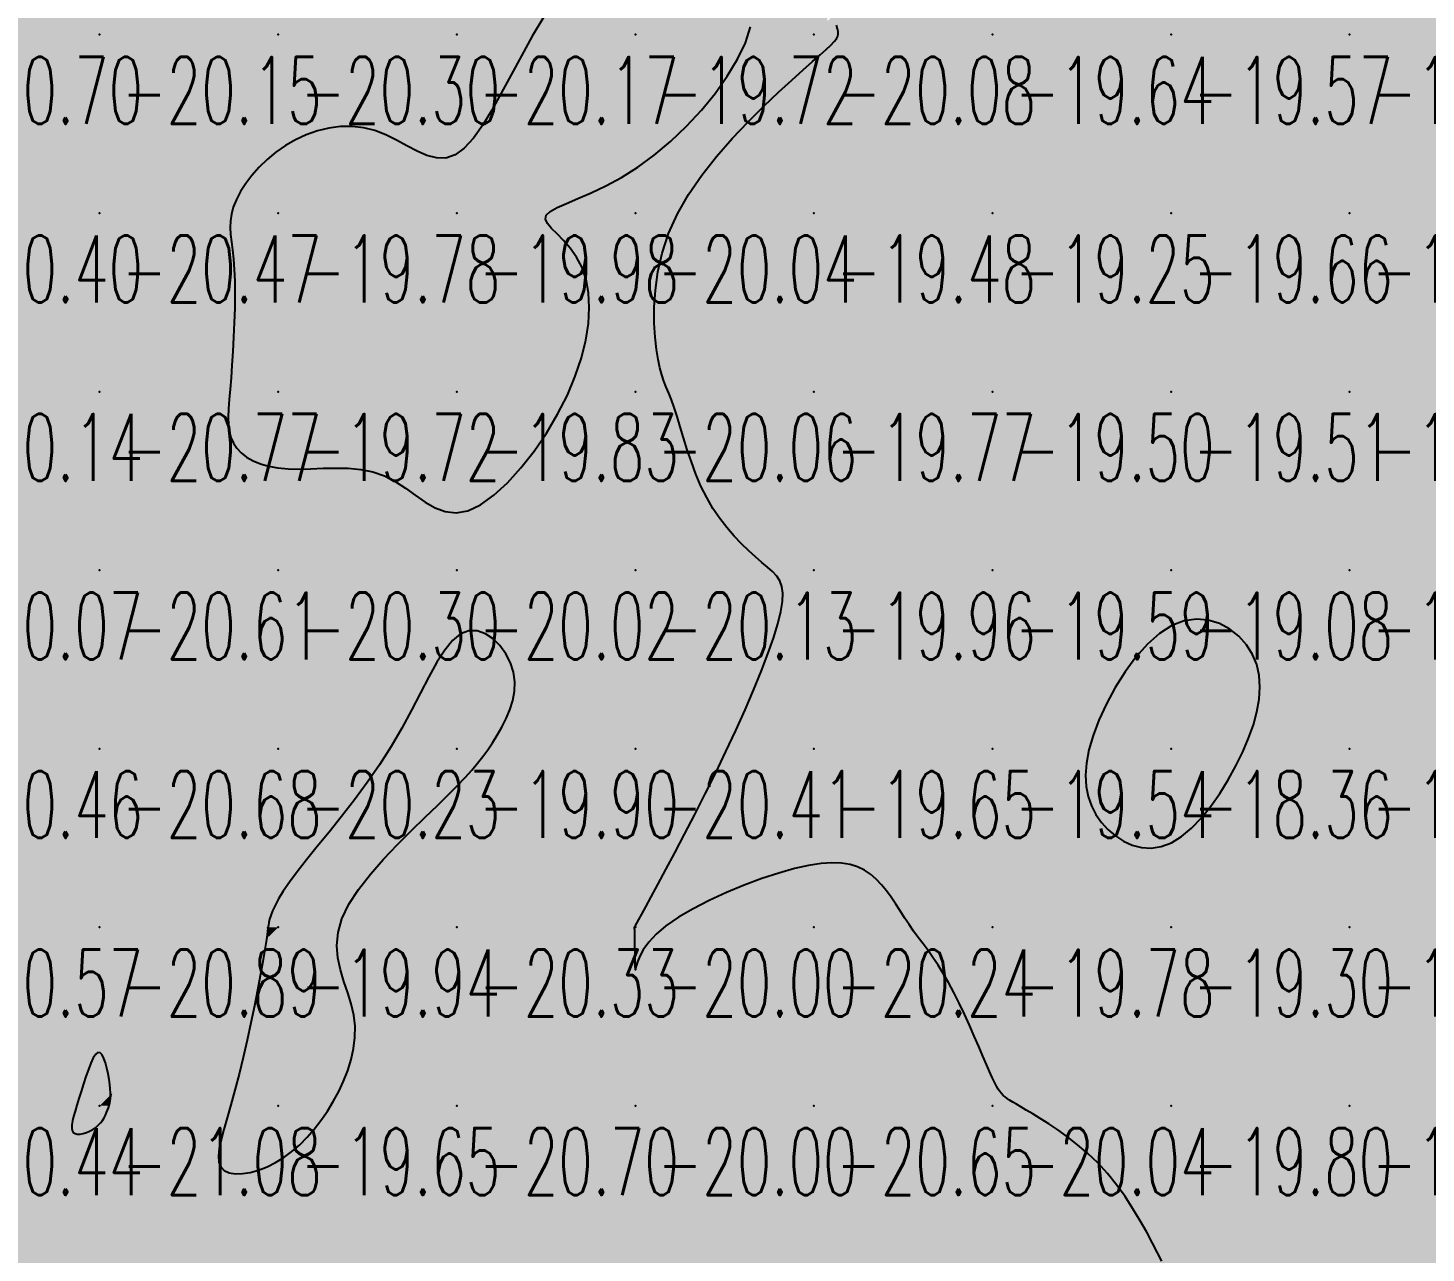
# Model space of a CAD drawing. Header units: millimetres. Extents: x 88261 to 90953, y 390274 to 392322.
# Drawn here: x 89316.2 to 89394.5, y 390839 to 390907.6 of the extents above; entities that cross this region are included whole.
import ezdxf
from ezdxf.enums import TextEntityAlignment as Align

# ---------------------------------------------------------------- set-up
doc = ezdxf.new("R2010")
doc.units = ezdxf.units.MM
doc.header["$LTSCALE"] = 25
for name, color, linetype in [('CN_03_00', 7, 'Continuous'), ('CN_04_00', 242, 'Continuous'), ('COTEAlt', 7, 'Continuous'), ('TN_COLORIAGE', 7, 'Continuous')]:
    doc.layers.add(name, color=color, linetype=linetype)
doc.styles.add('Simplex 1.0', font='Simplex.shx', dxfattribs={"width": 0.99, "height": 2.5})
doc.styles.get("Standard").update_dxf_attribs({"font": 'times.ttf'})

# ---------------------------------------------------------------- blocks, each defined once
blk = doc.blocks.new('COTE')
at = {"color": 0}
blk.add_point((0, 0), dxfattribs=at)
at = {"layer": 'COTEAlt'}
blk.add_attdef('ALT', text='', height=3.75, dxfattribs=at).set_placement((1.25, -1.25), align=Align.TOP_LEFT)

msp = doc.modelspace()

# ---------------------------------------------------------------- linework, layer by layer
at = {"layer": 'CN_03_00', "flags": 128}
for points, elevation in [([(89384.596, 390867.83), (89384.862, 390868.581), (89385.06, 390869.309), (89385.184, 390870.013), (89385.228, 390870.689), (89385.185, 390871.335), (89385.049, 390871.948), (89384.813, 390872.525), (89384.475, 390873.061), (89384.044, 390873.539), (89383.535, 390873.941), (89382.961, 390874.248), (89382.336, 390874.441), (89381.674, 390874.5), (89380.989, 390874.407), (89380.294, 390874.143), (89379.603, 390873.698), (89378.929, 390873.094), (89378.282, 390872.366), (89377.675, 390871.544), (89377.12, 390870.663), (89376.629, 390869.753), (89376.213, 390868.848), (89375.884, 390867.979), (89375.652, 390867.174), (89375.514, 390866.434), (89375.465, 390865.755), (89375.498, 390865.132), (89375.608, 390864.561), (89375.791, 390864.037), (89376.04, 390863.557), (89376.351, 390863.115), (89376.716, 390862.711), (89377.131, 390862.355), (89377.587, 390862.06), (89378.08, 390861.839), (89378.6, 390861.707), (89379.143, 390861.676), (89379.701, 390861.76), (89380.268, 390861.972), (89380.836, 390862.32), (89381.399, 390862.79), (89381.949, 390863.362), (89382.481, 390864.017), (89382.985, 390864.733), (89383.456, 390865.492), (89383.886, 390866.274), (89384.268, 390867.059), (89384.596, 390867.83)], -19), ([(89320.785, 390847.257), (89320.818, 390847.379), (89320.843, 390847.504), (89320.859, 390847.64), (89320.865, 390847.794), (89320.86, 390847.972), (89320.844, 390848.181), (89320.815, 390848.428), (89320.773, 390848.716), (89320.719, 390849.028), (89320.652, 390849.343), (89320.573, 390849.64), (89320.484, 390849.897), (89320.384, 390850.095), (89320.275, 390850.211), (89320.156, 390850.225), (89320.028, 390850.122), (89319.894, 390849.916), (89319.756, 390849.627), (89319.617, 390849.275), (89319.478, 390848.881), (89319.342, 390848.463), (89319.211, 390848.043), (89319.088, 390847.64), (89318.974, 390847.271), (89318.875, 390846.94), (89318.793, 390846.647), (89318.732, 390846.391), (89318.695, 390846.173), (89318.688, 390845.994), (89318.712, 390845.852), (89318.772, 390845.749), (89318.87, 390845.683), (89318.999, 390845.653), (89319.153, 390845.654), (89319.324, 390845.684), (89319.505, 390845.739), (89319.687, 390845.816), (89319.863, 390845.912), (89320.027, 390846.024), (89320.17, 390846.149), (89320.295, 390846.283), (89320.403, 390846.424), (89320.495, 390846.569), (89320.573, 390846.715), (89320.64, 390846.859), (89320.696, 390847), (89320.744, 390847.133), (89320.785, 390847.257)], -21)]:
    msp.add_lwpolyline(points, close=True, dxfattribs=dict(at, elevation=elevation))
at = {"layer": 'CN_04_00', "elevation": -20, "flags": 128}
for points in [[(89345.122, 390908.233), (89344.48, 390907.148), (89343.872, 390906.056), (89343.295, 390904.982), (89342.743, 390903.956), (89342.21, 390903.004), (89341.69, 390902.155), (89341.18, 390901.436), (89340.672, 390900.875), (89340.162, 390900.5), (89339.644, 390900.327), (89339.116, 390900.329), (89338.577, 390900.468), (89338.026, 390900.705), (89337.461, 390901.002), (89336.881, 390901.32), (89336.284, 390901.621), (89335.668, 390901.867), (89335.035, 390902.026), (89334.388, 390902.098), (89333.737, 390902.088), (89333.087, 390902.002), (89332.447, 390901.846), (89331.822, 390901.627), (89331.221, 390901.35), (89330.651, 390901.022), (89330.117, 390900.649), (89329.625, 390900.241), (89329.177, 390899.806), (89328.778, 390899.355), (89328.43, 390898.897), (89328.138, 390898.442), (89327.904, 390897.999), (89327.732, 390897.579), (89327.624, 390897.186), (89327.57, 390896.81), (89327.56, 390896.437), (89327.583, 390896.051), (89327.628, 390895.638), (89327.685, 390895.182), (89327.741, 390894.67), (89327.787, 390894.085), (89327.813, 390893.42), (89327.82, 390892.689), (89327.811, 390891.911), (89327.788, 390891.106), (89327.753, 390890.294), (89327.709, 390889.495), (89327.659, 390888.729), (89327.605, 390888.016), (89327.551, 390887.371), (89327.502, 390886.793), (89327.466, 390886.275), (89327.451, 390885.81), (89327.463, 390885.393), (89327.51, 390885.017), (89327.599, 390884.676), (89327.736, 390884.363), (89327.929, 390884.074), (89328.176, 390883.81), (89328.479, 390883.573), (89328.837, 390883.368), (89329.248, 390883.197), (89329.713, 390883.062), (89330.23, 390882.967), (89330.8, 390882.915), (89331.419, 390882.906), (89332.078, 390882.923), (89332.765, 390882.948), (89333.467, 390882.962), (89334.173, 390882.946), (89334.871, 390882.881), (89335.548, 390882.749), (89336.193, 390882.53), (89336.798, 390882.216), (89336.798, 390882.216), (89337.372, 390881.838), (89337.927, 390881.437), (89338.476, 390881.057), (89339.032, 390880.738), (89339.607, 390880.523), (89340.216, 390880.452), (89340.869, 390880.569), (89341.576, 390880.902), (89342.32, 390881.433), (89343.082, 390882.131), (89343.841, 390882.965), (89344.577, 390883.904), (89345.269, 390884.918), (89345.898, 390885.975), (89346.443, 390887.044), (89346.888, 390888.099), (89347.23, 390889.127), (89347.473, 390890.118), (89347.618, 390891.063), (89347.668, 390891.952), (89347.624, 390892.778), (89347.49, 390893.53), (89347.266, 390894.199), (89346.962, 390894.78), (89346.605, 390895.279), (89346.23, 390895.706), (89345.87, 390896.072), (89345.559, 390896.386), (89345.332, 390896.659), (89345.223, 390896.901), (89345.264, 390897.121), (89345.482, 390897.332), (89345.864, 390897.547), (89346.388, 390897.782), (89347.032, 390898.053), (89347.775, 390898.375), (89348.596, 390898.764), (89349.472, 390899.237), (89350.382, 390899.807), (89351.306, 390900.486), (89352.221, 390901.259), (89353.108, 390902.107), (89353.947, 390903.01), (89354.717, 390903.949), (89355.398, 390904.904), (89355.969, 390905.856), (89356.411, 390906.784), (89356.707, 390907.673)], [(89379.733, 390838.541), (89379.498, 390839.002), (89379.217, 390839.545), (89378.892, 390840.151), (89378.525, 390840.8), (89378.119, 390841.474), (89377.675, 390842.154), (89377.197, 390842.82), (89376.685, 390843.453), (89376.144, 390844.038), (89375.585, 390844.573), (89375.019, 390845.059), (89374.457, 390845.496), (89373.913, 390845.886), (89373.398, 390846.23), (89372.924, 390846.529), (89372.502, 390846.785), (89372.143, 390846.999), (89371.841, 390847.176), (89371.59, 390847.323), (89371.382, 390847.446), (89371.211, 390847.552), (89371.07, 390847.646), (89370.952, 390847.734), (89370.849, 390847.823), (89370.754, 390847.919), (89370.664, 390848.032), (89370.572, 390848.169), (89370.473, 390848.341), (89370.363, 390848.556), (89370.237, 390848.823), (89370.089, 390849.151), (89369.915, 390849.549), (89369.712, 390850.022), (89369.481, 390850.558), (89369.229, 390851.139), (89368.958, 390851.749), (89368.674, 390852.372), (89368.381, 390852.989), (89368.084, 390853.586), (89367.786, 390854.144), (89367.492, 390854.651), (89367.202, 390855.112), (89366.918, 390855.536), (89366.639, 390855.931), (89366.365, 390856.305), (89366.096, 390856.668), (89365.834, 390857.028), (89365.577, 390857.394), (89365.326, 390857.772), (89365.078, 390858.156), (89364.828, 390858.541), (89364.572, 390858.919), (89364.307, 390859.281), (89364.029, 390859.622), (89363.734, 390859.934), (89363.417, 390860.209), (89363.074, 390860.44), (89362.696, 390860.625), (89362.274, 390860.758), (89361.798, 390860.836), (89361.259, 390860.855), (89360.648, 390860.812), (89359.953, 390860.703), (89359.167, 390860.525), (89358.287, 390860.275), (89357.337, 390859.962), (89356.349, 390859.595), (89355.356, 390859.186), (89354.389, 390858.744), (89353.48, 390858.279), (89352.662, 390857.802), (89351.965, 390857.322), (89351.414, 390856.85), (89350.997, 390856.399), (89350.696, 390855.982), (89350.492, 390855.611), (89350.365, 390855.3), (89350.296, 390855.061), (89350.267, 390854.908), (89350.257, 390854.853), (89350.251, 390854.903), (89350.246, 390855.044), (89350.241, 390855.255), (89350.237, 390855.515), (89350.233, 390855.802), (89350.229, 390856.098), (89350.226, 390856.379), (89350.223, 390856.627), (89350.219, 390856.824), (89350.216, 390856.972), (89350.213, 390857.08), (89350.211, 390857.153), (89350.209, 390857.199), (89350.208, 390857.225), (89350.208, 390857.237), (89350.209, 390857.242), (89350.213, 390857.25), (89350.228, 390857.278), (89350.265, 390857.344), (89350.334, 390857.468), (89350.445, 390857.67), (89350.608, 390857.97), (89350.834, 390858.385), (89351.133, 390858.936), (89351.51, 390859.634), (89351.956, 390860.467), (89352.458, 390861.412), (89353.002, 390862.449), (89353.575, 390863.555), (89354.161, 390864.711), (89354.749, 390865.894), (89355.324, 390867.085), (89355.874, 390868.262), (89356.391, 390869.41), (89356.867, 390870.516), (89357.297, 390871.566), (89357.672, 390872.546), (89357.987, 390873.441), (89358.234, 390874.239), (89358.406, 390874.924), (89358.498, 390875.49), (89358.515, 390875.95), (89358.461, 390876.327), (89358.343, 390876.64), (89358.166, 390876.911), (89357.936, 390877.16), (89357.658, 390877.409), (89357.337, 390877.677), (89356.982, 390877.984), (89356.599, 390878.331), (89356.198, 390878.721), (89355.788, 390879.152), (89355.378, 390879.626), (89354.978, 390880.143), (89354.597, 390880.703), (89354.244, 390881.306), (89353.926, 390881.95), (89353.641, 390882.622), (89353.385, 390883.306), (89353.156, 390883.986), (89352.948, 390884.646), (89352.759, 390885.271), (89352.585, 390885.843), (89352.422, 390886.348), (89352.266, 390886.777), (89352.119, 390887.148), (89351.98, 390887.487), (89351.849, 390887.82), (89351.729, 390888.173), (89351.618, 390888.571), (89351.518, 390889.041), (89351.429, 390889.609), (89351.354, 390890.293), (89351.309, 390891.084), (89351.309, 390891.967), (89351.373, 390892.925), (89351.517, 390893.943), (89351.759, 390895.004), (89352.114, 390896.093), (89352.602, 390897.194), (89353.23, 390898.291), (89353.974, 390899.37), (89354.8, 390900.416), (89355.676, 390901.418), (89356.568, 390902.359), (89357.444, 390903.227), (89358.27, 390904.009), (89359.013, 390904.689), (89359.648, 390905.258), (89360.175, 390905.727), (89360.605, 390906.106), (89360.945, 390906.411), (89361.204, 390906.654), (89361.392, 390906.848), (89361.516, 390907.006), (89361.587, 390907.143), (89361.613, 390907.27), (89361.602, 390907.407), (89361.566, 390907.57), (89361.512, 390907.777)]]:
    msp.add_lwpolyline(points, dxfattribs=at)
msp.add_lwpolyline([(89330.569, 390844.347), (89331.02, 390844.682), (89331.454, 390845.06), (89331.87, 390845.477), (89332.268, 390845.931), (89332.645, 390846.417), (89333, 390846.933), (89333.332, 390847.473), (89333.639, 390848.036), (89333.913, 390848.618), (89334.149, 390849.215), (89334.338, 390849.824), (89334.473, 390850.443), (89334.547, 390851.067), (89334.552, 390851.694), (89334.482, 390852.32), (89334.335, 390852.944), (89334.139, 390853.571), (89333.926, 390854.205), (89333.733, 390854.855), (89333.591, 390855.524), (89333.535, 390856.22), (89333.598, 390856.949), (89333.815, 390857.716), (89334.208, 390858.525), (89334.751, 390859.361), (89335.41, 390860.21), (89336.148, 390861.055), (89336.928, 390861.879), (89337.715, 390862.667), (89338.473, 390863.401), (89339.165, 390864.066), (89339.764, 390864.651), (89340.275, 390865.165), (89340.712, 390865.622), (89341.087, 390866.038), (89341.415, 390866.426), (89341.709, 390866.803), (89341.983, 390867.181), (89342.25, 390867.577), (89342.519, 390868.001), (89342.78, 390868.453), (89343.021, 390868.928), (89343.227, 390869.424), (89343.384, 390869.935), (89343.479, 390870.458), (89343.498, 390870.989), (89343.427, 390871.524), (89343.257, 390872.056), (89342.999, 390872.562), (89342.668, 390873.018), (89342.279, 390873.399), (89341.849, 390873.68), (89341.392, 390873.835), (89340.925, 390873.839), (89340.462, 390873.667), (89340.014, 390873.304), (89339.577, 390872.765), (89339.138, 390872.079), (89338.689, 390871.272), (89338.219, 390870.37), (89337.717, 390869.399), (89337.173, 390868.387), (89336.578, 390867.36), (89335.925, 390866.341), (89335.23, 390865.343), (89334.513, 390864.375), (89333.795, 390863.449), (89333.095, 390862.572), (89332.433, 390861.755), (89331.83, 390861.008), (89331.306, 390860.34), (89330.876, 390859.758), (89330.534, 390859.257), (89330.27, 390858.83), (89330.072, 390858.467), (89329.929, 390858.162), (89329.831, 390857.905), (89329.767, 390857.69), (89329.725, 390857.507), (89329.696, 390857.348), (89329.674, 390857.194), (89329.652, 390857.023), (89329.626, 390856.816), (89329.591, 390856.552), (89329.54, 390856.21), (89329.468, 390855.77), (89329.371, 390855.211), (89329.244, 390854.521), (89329.089, 390853.719), (89328.912, 390852.833), (89328.715, 390851.892), (89328.505, 390850.921), (89328.283, 390849.949), (89328.055, 390849.004), (89327.826, 390848.113), (89327.599, 390847.3), (89327.386, 390846.567), (89327.199, 390845.914), (89327.047, 390845.34), (89326.943, 390844.844), (89326.899, 390844.425), (89326.925, 390844.081), (89327.033, 390843.811), (89327.23, 390843.615), (89327.507, 390843.49), (89327.852, 390843.433), (89328.249, 390843.44), (89328.686, 390843.509), (89329.15, 390843.637), (89329.627, 390843.822), (89330.104, 390844.059), (89330.569, 390844.347)], close=True, dxfattribs=at)
at = {"layer": 'TN_COLORIAGE', "color": 223}
for points in [[(89310.249, 390907.239, -20.52), (89320.249, 390907.239, -20.52), (89320.249, 390917.239, -20.52)], [(89310.249, 390917.239, -20.52), (89310.249, 390907.239, -20.52), (89320.249, 390917.239, -20.52)], [(89320.249, 390917.239, -20), (89326.514, 390917.239, -20), (89320.249, 390907.239, -20), (89323.474, 390910.464, -20)], [(89340.249, 390907.239, -20), (89344.096, 390907.239, -20), (89350.249, 390917.239, -20), (89350.249, 390915.709, -20)], [(89340.249, 390907.239, -20), (89340.249, 390912.096, -20), (89350.249, 390917.239, -20), (89348.105, 390917.239, -20)], [(89360.249, 390917.239, -20), (89356.165, 390913.156, -20), (89360.249, 390907.239, -20), (89358.013, 390907.239, -20)], [(89360.249, 390917.239, -20), (89361.866, 390917.239, -20), (89360.249, 390907.239, -20), (89360.994, 390907.984, -20)], [(89330.249, 390907.239, -20), (89336.452, 390913.443, -20), (89340.249, 390907.239, -20), (89340.249, 390912.096, -20)], [(89330.249, 390912.143, -20.298), (89336.452, 390913.443, -20.298), (89330.249, 390907.239, -20.298)], [(89330.249, 390907.239, -20), (89330.249, 390912.143, -20), (89320.249, 390907.239, -20), (89323.474, 390910.464, -20)], [(89360.994, 390907.984, -20.079), (89362.07, 390907.239, -20.079), (89360.249, 390907.239, -20.079)], [(89310.249, 390897.239, -20.148), (89320.249, 390897.239, -20.148), (89320.249, 390907.239, -20.148)], [(89310.249, 390907.239, -20.148), (89310.249, 390897.239, -20.148), (89320.249, 390907.239, -20.148)], [(89320.249, 390897.239, -20), (89327.031, 390897.239, -20), (89330.249, 390907.239, -20), (89330.249, 390901.506, -20)], [(89320.249, 390907.239, -20.298), (89320.249, 390897.239, -20.298), (89330.249, 390907.239, -20.298)], [(89330.249, 390907.239, -20), (89330.249, 390901.506, -20), (89340.249, 390907.239, -20), (89335.878, 390902.868, -20)], [(89335.878, 390902.868, -20.172), (89340.249, 390898.223, -20.172), (89340.249, 390907.239, -20.172)], [(89344.096, 390907.239, -20.172), (89340.249, 390898.223, -20.172), (89340.249, 390907.239, -20.172)], [(89360.249, 390907.239, -20), (89360.249, 390905.913, -20), (89350.249, 390897.239, -20), (89351.015, 390897.239, -20)], [(89360.249, 390907.239, -20), (89358.013, 390907.239, -20), (89350.249, 390897.239, -20), (89350.249, 390898.591, -20)], [(89360.249, 390905.913, -20.079), (89362.07, 390907.239, -20.079), (89360.249, 390907.239, -20.079)], [(89350.249, 390898.591, -20.043), (89343.287, 390897.239, -20.043), (89350.249, 390897.239, -20.043)], [(89310.249, 390887.239, -20.468), (89320.249, 390887.239, -20.468), (89320.249, 390897.239, -20.468)], [(89310.249, 390897.239, -20.468), (89310.249, 390887.239, -20.468), (89320.249, 390897.239, -20.468)], [(89320.249, 390887.239, -20), (89328.018, 390895.008, -20), (89320.249, 390897.239, -20), (89327.031, 390897.239, -20)], [(89348.189, 390895.18, -20.043), (89343.287, 390897.239, -20.043), (89350.249, 390897.239, -20.043)], [(89350.249, 390887.239, -20), (89347.556, 390887.239, -20), (89350.249, 390897.239, -20), (89348.189, 390895.18, -20)], [(89350.249, 390887.239, -20), (89351.303, 390888.294, -20), (89350.249, 390897.239, -20), (89351.015, 390897.239, -20)], [(89327.619, 390887.239, -20.773), (89328.018, 390895.008, -20.773), (89320.249, 390887.239, -20.773)], [(89351.303, 390888.294, -20.061), (89352.345, 390887.239, -20.061), (89350.249, 390887.239, -20.061)], [(89310.249, 390877.239, -20.773), (89320.249, 390877.239, -20.773), (89320.249, 390887.239, -20.773)], [(89310.249, 390887.239, -20.773), (89310.249, 390877.239, -20.773), (89320.249, 390887.239, -20.773)], [(89320.249, 390887.239, -20), (89327.619, 390887.239, -20), (89320.249, 390877.239, -20), (89327.137, 390884.128, -20)], [(89340.249, 390877.239, -20.061), (89350.249, 390877.239, -20.061), (89350.249, 390887.239, -20.061)], [(89350.249, 390887.239, -20), (89347.556, 390887.239, -20), (89340.249, 390877.239, -20), (89340.249, 390878.13, -20)], [(89350.249, 390877.239, -20), (89353.849, 390880.839, -20), (89350.249, 390887.239, -20), (89352.345, 390887.239, -20)], [(89320.249, 390877.239, -20), (89327.137, 390884.128, -20), (89330.249, 390877.239, -20), (89330.249, 390882.427, -20)], [(89330.249, 390877.239, -20), (89336.665, 390883.656, -20), (89340.249, 390877.239, -20), (89340.249, 390878.13, -20)], [(89330.249, 390882.427, -20.297), (89336.665, 390883.656, -20.297), (89330.249, 390877.239, -20.297)], [(89353.849, 390880.839, -20.13), (89357.725, 390877.239, -20.13), (89350.249, 390877.239, -20.13)], [(89310.249, 390867.239, -20.611), (89320.249, 390867.239, -20.611), (89320.249, 390877.239, -20.611)], [(89310.249, 390877.239, -20.611), (89310.249, 390867.239, -20.611), (89320.249, 390877.239, -20.611)], [(89320.249, 390867.239, -20.297), (89330.249, 390867.239, -20.297), (89330.249, 390877.239, -20.297)], [(89320.249, 390877.239, -20.297), (89320.249, 390867.239, -20.297), (89330.249, 390877.239, -20.297)], [(89330.249, 390867.239, -20), (89337.242, 390867.239, -20), (89340.249, 390877.239, -20), (89340.249, 390875.81, -20)], [(89330.249, 390877.239, -20.016), (89330.249, 390867.239, -20.016), (89340.249, 390877.239, -20.016)], [(89350.249, 390877.239, -20), (89344.533, 390871.524, -20), (89340.249, 390877.239, -20), (89340.249, 390875.81, -20)], [(89350.249, 390867.239, -20), (89342.179, 390867.239, -20), (89350.249, 390877.239, -20), (89344.533, 390871.524, -20)], [(89350.249, 390867.239, -20), (89359.276, 390876.267, -20), (89350.249, 390877.239, -20), (89357.725, 390877.239, -20)], [(89355.605, 390867.239, -20.407), (89359.276, 390876.267, -20.407), (89350.249, 390867.239, -20.407)], [(89310.249, 390857.239, -20.684), (89320.249, 390857.239, -20.684), (89320.249, 390867.239, -20.684)], [(89310.249, 390867.239, -20.684), (89310.249, 390857.239, -20.684), (89320.249, 390867.239, -20.684)], [(89320.249, 390857.239, -20), (89329.599, 390857.239, -20), (89330.249, 390867.239, -20), (89330.249, 390859.39, -20)], [(89320.249, 390867.239, -20.226), (89320.249, 390857.239, -20.226), (89330.249, 390867.239, -20.226)], [(89337.242, 390867.239, -20.226), (89330.249, 390859.39, -20.226), (89330.249, 390867.239, -20.226)], [(89350.249, 390867.239, -20), (89350.249, 390857.284, -20), (89340.249, 390857.239, -20), (89350.195, 390857.239, -20)], [(89350.249, 390867.239, -20), (89342.179, 390867.239, -20), (89340.249, 390857.239, -20), (89340.249, 390864.98, -20)], [(89355.605, 390867.239, -20.407), (89350.249, 390857.284, -20.407), (89350.249, 390867.239, -20.407)], [(89340.249, 390864.98, -20.333), (89331.818, 390857.239, -20.333), (89340.249, 390857.239, -20.333)], [(89360.249, 390861.308, -20.242), (89350.323, 390857.239, -20.242), (89360.249, 390857.239, -20.242)], [(89363.686, 390860.676, -20.242), (89360.249, 390861.308, -20.242), (89360.249, 390857.239, -20.242)], [(89363.686, 390860.676, -20.242), (89365.509, 390857.239, -20.242), (89360.249, 390857.239, -20.242)], [(89310.249, 390857.239, -20.893), (89310.249, 390847.239, -20.893), (89320.249, 390857.239, -20.893)], [(89320.249, 390851.54, -20.442), (89318.982, 390847.239, -20.442), (89320.249, 390857.239, -20.442), (89310.249, 390847.239, -20.442)], [(89320.249, 390851.54, -20), (89320.957, 390847.947, -20), (89320.249, 390857.239, -20), (89329.706, 390856.697, -20)], [(89329.706, 390856.697, -20.893), (89329.599, 390857.239, -20.893), (89320.249, 390857.239, -20.893)], [(89335.37, 390852.361, -20.333), (89331.818, 390857.239, -20.333), (89340.249, 390857.239, -20.333)], [(89340.249, 390847.239, -20), (89333.593, 390847.239, -20), (89340.249, 390857.239, -20), (89335.37, 390852.361, -20)], [(89340.249, 390847.239, -20), (89350.223, 390857.214, -20), (89340.249, 390857.239, -20), (89350.195, 390857.239, -20)], [(89340.249, 390847.239, -20), (89350.223, 390857.214, -20), (89350.249, 390847.239, -20), (89350.249, 390853.666, -20)], [(89350.249, 390847.239, -20.242), (89360.249, 390847.239, -20.242), (89360.249, 390857.239, -20.242)], [(89360.249, 390857.239, -20), (89350.323, 390857.239, -20), (89350.249, 390847.239, -20), (89350.249, 390853.666, -20)], [(89360.249, 390847.239, -20), (89367.739, 390854.73, -20), (89360.249, 390857.239, -20), (89365.509, 390857.239, -20)], [(89320.957, 390847.947, -20), (89329.706, 390856.697, -20), (89320.814, 390847.239, -20), (89327.803, 390847.239, -20)], [(89360.249, 390847.239, -20), (89367.739, 390854.73, -20), (89370.249, 390847.239, -20), (89370.249, 390848.704, -20)], [(89370.758, 390847.749, -20.037), (89370.249, 390848.704, -20.037), (89370.249, 390847.239, -20.037)], [(89370.758, 390847.749, -20.037), (89371.811, 390847.239, -20.037), (89370.249, 390847.239, -20.037)], [(89318.35, 390845.341, -20.442), (89318.982, 390847.239, -20.442), (89310.249, 390837.239, -20.442), (89310.249, 390847.239, -20.442)], [(89320.249, 390845.891, -20), (89320.814, 390847.239, -20), (89320.249, 390837.239, -20), (89327.803, 390847.239, -20)], [(89327.803, 390847.239, -20.481), (89326.036, 390843.027, -20.481), (89320.249, 390837.239, -20.481)], [(89340.249, 390847.239, -20), (89333.593, 390847.239, -20), (89330.249, 390837.239, -20), (89330.249, 390843.523, -20)], [(89330.249, 390837.239, -20.696), (89340.249, 390837.239, -20.696), (89340.249, 390847.239, -20.696)], [(89340.249, 390847.239, -20.003), (89340.249, 390837.239, -20.003), (89350.249, 390847.239, -20.003)], [(89340.249, 390837.239, -20.003), (89350.249, 390837.239, -20.003), (89350.249, 390847.239, -20.003)], [(89350.249, 390837.239, -20.651), (89360.249, 390837.239, -20.651), (89360.249, 390847.239, -20.651)], [(89350.249, 390847.239, -20.651), (89350.249, 390837.239, -20.651), (89360.249, 390847.239, -20.651)], [(89360.249, 390837.239, -20.037), (89370.249, 390837.239, -20.037), (89370.249, 390847.239, -20.037)], [(89360.249, 390847.239, -20.037), (89360.249, 390837.239, -20.037), (89370.249, 390847.239, -20.037)], [(89370.249, 390837.239, -20), (89377.013, 390844.003, -20), (89370.249, 390847.239, -20), (89371.811, 390847.239, -20)], [(89318.35, 390845.341, -20.481), (89320.249, 390845.891, -20.481), (89310.249, 390837.239, -20.481), (89320.249, 390837.239, -20.481)], [(89330.249, 390837.239, -20), (89330.249, 390843.523, -20), (89320.249, 390837.239, -20), (89326.036, 390843.027, -20)], [(89370.249, 390837.239, -20), (89377.013, 390844.003, -20), (89380.249, 390837.239, -20), (89380.249, 390837.466, -20)]]:
    msp.add_solid(points, dxfattribs=at)
at = {"layer": 'TN_COLORIAGE', "color": 213}
for points in [[(89362.07, 390907.239, -19.014), (89360.994, 390907.984, -19.014), (89370.249, 390907.239, -19.014), (89370.249, 390917.239, -19.014)], [(89370.249, 390907.239, -19.322), (89380.249, 390907.239, -19.322), (89380.249, 390917.239, -19.322)], [(89370.249, 390917.239, -19.322), (89370.249, 390907.239, -19.322), (89380.249, 390917.239, -19.322)], [(89380.249, 390907.239, -19.494), (89390.249, 390907.239, -19.494), (89390.249, 390917.239, -19.494)], [(89380.249, 390917.239, -19.494), (89380.249, 390907.239, -19.494), (89390.249, 390917.239, -19.494)], [(89390.249, 390917.239, -19), (89399.048, 390917.239, -19), (89390.249, 390907.239, -19), (89398.972, 390915.962, -19)], [(89350.249, 390915.709, -19.724), (89344.096, 390907.239, -19.724), (89350.249, 390907.239, -19.724)], [(89350.249, 390915.709, -19.724), (89356.165, 390913.156, -19.724), (89350.249, 390907.239, -19.724)], [(89390.249, 390907.239, -19), (89398.972, 390915.962, -19), (89400.249, 390907.239, -19), (89400.249, 390913.831, -19)], [(89358.013, 390907.239, -19.724), (89356.165, 390913.156, -19.724), (89350.249, 390907.239, -19.724)], [(89343.287, 390897.239, -19.724), (89350.249, 390898.591, -19.724), (89340.249, 390897.239, -19.724), (89350.249, 390907.239, -19.724)], [(89340.249, 390898.223, -19.724), (89344.096, 390907.239, -19.724), (89340.249, 390897.239, -19.724), (89350.249, 390907.239, -19.724)], [(89350.249, 390898.591, -19.724), (89358.013, 390907.239, -19.724), (89350.249, 390907.239, -19.724)], [(89360.249, 390897.239, -19.643), (89370.249, 390897.239, -19.643), (89370.249, 390907.239, -19.643)], [(89362.07, 390907.239, -19.481), (89360.249, 390905.913, -19.481), (89370.249, 390907.239, -19.481), (89360.249, 390897.239, -19.481)], [(89370.249, 390897.239, -19.572), (89380.249, 390897.239, -19.572), (89380.249, 390907.239, -19.572)], [(89370.249, 390907.239, -19.572), (89370.249, 390897.239, -19.572), (89380.249, 390907.239, -19.572)], [(89380.249, 390897.239, -19.46), (89390.249, 390897.239, -19.46), (89390.249, 390907.239, -19.46)], [(89380.249, 390907.239, -19.46), (89380.249, 390897.239, -19.46), (89390.249, 390907.239, -19.46)], [(89390.249, 390897.239, -19.13), (89400.249, 390897.239, -19.13), (89400.249, 390907.239, -19.13)], [(89390.249, 390907.239, -19.13), (89390.249, 390897.239, -19.13), (89400.249, 390907.239, -19.13)], [(89351.015, 390897.239, -19.481), (89360.249, 390905.913, -19.481), (89360.249, 390897.239, -19.481)], [(89340.249, 390898.223, -19.778), (89335.878, 390902.868, -19.778), (89340.249, 390897.239, -19.778), (89330.249, 390897.239, -19.778)], [(89335.878, 390902.868, -19.778), (89330.249, 390901.506, -19.778), (89330.249, 390897.239, -19.778)], [(89330.249, 390901.506, -19.778), (89327.031, 390897.239, -19.778), (89330.249, 390897.239, -19.778)], [(89327.031, 390897.239, -19.778), (89328.018, 390895.008, -19.778), (89330.249, 390897.239, -19.778)], [(89328.018, 390895.008, -19.724), (89327.619, 390887.239, -19.724), (89330.249, 390897.239, -19.724), (89330.249, 390887.239, -19.724)], [(89330.249, 390887.239, -19.981), (89340.249, 390887.239, -19.981), (89340.249, 390897.239, -19.981)], [(89330.249, 390897.239, -19.981), (89330.249, 390887.239, -19.981), (89340.249, 390897.239, -19.981)], [(89343.287, 390897.239, -19.834), (89348.189, 390895.18, -19.834), (89340.249, 390897.239, -19.834), (89340.249, 390887.239, -19.834)], [(89351.015, 390897.239, -19.481), (89351.303, 390888.294, -19.481), (89360.249, 390897.239, -19.481)], [(89352.345, 390887.239, -19.481), (89351.303, 390888.294, -19.481), (89360.249, 390887.239, -19.481), (89360.249, 390897.239, -19.481)], [(89360.249, 390887.239, -19.249), (89370.249, 390887.239, -19.249), (89370.249, 390897.239, -19.249)], [(89360.249, 390897.239, -19.249), (89360.249, 390887.239, -19.249), (89370.249, 390897.239, -19.249)], [(89370.249, 390887.239, -19.659), (89380.249, 390887.239, -19.659), (89380.249, 390897.239, -19.659)], [(89370.249, 390897.239, -19.659), (89370.249, 390887.239, -19.659), (89380.249, 390897.239, -19.659)], [(89380.249, 390887.239, -19.186), (89390.249, 390887.239, -19.186), (89390.249, 390897.239, -19.186)], [(89380.249, 390897.239, -19.186), (89380.249, 390887.239, -19.186), (89390.249, 390897.239, -19.186)], [(89390.249, 390887.239, -19.43), (89400.249, 390887.239, -19.43), (89400.249, 390897.239, -19.43)], [(89390.249, 390897.239, -19.43), (89390.249, 390887.239, -19.43), (89400.249, 390897.239, -19.43)], [(89348.189, 390895.18, -19.834), (89347.556, 390887.239, -19.834), (89340.249, 390887.239, -19.834)], [(89330.249, 390882.427, -19.724), (89327.137, 390884.128, -19.724), (89330.249, 390887.239, -19.724)], [(89327.137, 390884.128, -19.724), (89327.619, 390887.239, -19.724), (89330.249, 390887.239, -19.724)], [(89336.665, 390883.656, -19.724), (89330.249, 390882.427, -19.724), (89340.249, 390887.239, -19.724), (89330.249, 390887.239, -19.724)], [(89340.249, 390878.13, -19.834), (89336.665, 390883.656, -19.834), (89340.249, 390887.239, -19.834)], [(89340.249, 390878.13, -19.834), (89347.556, 390887.239, -19.834), (89340.249, 390887.239, -19.834)], [(89352.345, 390887.239, -19.769), (89353.849, 390880.839, -19.769), (89360.249, 390887.239, -19.769)], [(89357.725, 390877.239, -19.769), (89353.849, 390880.839, -19.769), (89360.249, 390877.239, -19.769), (89360.249, 390887.239, -19.769)], [(89360.249, 390877.239, -19.502), (89370.249, 390877.239, -19.502), (89370.249, 390887.239, -19.502)], [(89360.249, 390887.239, -19.502), (89360.249, 390877.239, -19.502), (89370.249, 390887.239, -19.502)], [(89370.249, 390877.239, -19.515), (89380.249, 390877.239, -19.515), (89380.249, 390887.239, -19.515)], [(89370.249, 390887.239, -19.515), (89370.249, 390877.239, -19.515), (89380.249, 390887.239, -19.515)], [(89380.249, 390877.239, -19.412), (89390.249, 390877.239, -19.412), (89390.249, 390887.239, -19.412)], [(89380.249, 390887.239, -19.412), (89380.249, 390877.239, -19.412), (89390.249, 390887.239, -19.412)], [(89390.249, 390877.239, -19.541), (89400.249, 390877.239, -19.541), (89400.249, 390887.239, -19.541)], [(89390.249, 390887.239, -19.541), (89390.249, 390877.239, -19.541), (89400.249, 390887.239, -19.541)], [(89359.276, 390876.267, -19.647), (89355.605, 390867.239, -19.647), (89360.249, 390877.239, -19.647), (89360.249, 390867.239, -19.647)], [(89357.725, 390877.239, -19.956), (89359.276, 390876.267, -19.956), (89360.249, 390877.239, -19.956)], [(89360.249, 390867.239, -19.587), (89370.249, 390867.239, -19.587), (89370.249, 390877.239, -19.587)], [(89360.249, 390877.239, -19.587), (89360.249, 390867.239, -19.587), (89370.249, 390877.239, -19.587)], [(89370.249, 390867.239, -19), (89374.825, 390867.239, -19), (89380.249, 390877.239, -19), (89380.249, 390876.171, -19)], [(89370.249, 390877.239, -19.076), (89370.249, 390867.239, -19.076), (89380.249, 390877.239, -19.076)], [(89390.249, 390877.239, -19), (89385.944, 390872.935, -19), (89380.249, 390877.239, -19), (89380.249, 390876.171, -19)], [(89390.249, 390867.239, -19), (89384.854, 390867.239, -19), (89390.249, 390877.239, -19), (89385.944, 390872.935, -19)], [(89390.249, 390867.239, -19.274), (89400.249, 390867.239, -19.274), (89400.249, 390877.239, -19.274)], [(89390.249, 390877.239, -19.274), (89390.249, 390867.239, -19.274), (89400.249, 390877.239, -19.274)], [(89340.249, 390875.81, -19.903), (89337.242, 390867.239, -19.903), (89340.249, 390867.239, -19.903)], [(89340.249, 390875.81, -19.903), (89344.533, 390871.524, -19.903), (89340.249, 390867.239, -19.903)], [(89344.533, 390871.524, -19.903), (89342.179, 390867.239, -19.903), (89340.249, 390867.239, -19.903)], [(89331.818, 390857.239, -19.903), (89340.249, 390864.98, -19.903), (89330.249, 390857.239, -19.903), (89340.249, 390867.239, -19.903)], [(89330.249, 390859.39, -19.903), (89337.242, 390867.239, -19.903), (89330.249, 390857.239, -19.903), (89340.249, 390867.239, -19.903)], [(89340.249, 390864.98, -19.903), (89342.179, 390867.239, -19.903), (89340.249, 390867.239, -19.903)], [(89350.323, 390857.239, -19.647), (89360.249, 390861.308, -19.647), (89350.249, 390857.239, -19.647), (89360.249, 390867.239, -19.647)], [(89350.249, 390857.284, -19.647), (89355.605, 390867.239, -19.647), (89350.249, 390857.239, -19.647), (89360.249, 390867.239, -19.647)], [(89360.249, 390861.308, -19.538), (89363.686, 390860.676, -19.538), (89360.249, 390867.239, -19.538), (89370.249, 390867.239, -19.538)], [(89365.509, 390857.239, -19.538), (89363.686, 390860.676, -19.538), (89370.249, 390857.239, -19.538), (89370.249, 390867.239, -19.538)], [(89370.249, 390857.239, -19), (89375.757, 390862.748, -19), (89370.249, 390867.239, -19), (89374.825, 390867.239, -19)], [(89380.249, 390857.239, -19.747), (89390.249, 390857.239, -19.747), (89390.249, 390867.239, -19.747)], [(89390.249, 390867.239, -19), (89384.854, 390867.239, -19), (89380.249, 390857.239, -19), (89380.249, 390860.461, -19)], [(89390.249, 390857.239, -19.1), (89400.249, 390857.239, -19.1), (89400.249, 390867.239, -19.1)], [(89390.249, 390867.239, -19.1), (89390.249, 390857.239, -19.1), (89400.249, 390867.239, -19.1)], [(89370.249, 390857.239, -19), (89375.757, 390862.748, -19), (89380.249, 390857.239, -19), (89380.249, 390860.461, -19)], [(89330.249, 390859.39, -19.938), (89329.599, 390857.239, -19.938), (89330.249, 390857.239, -19.938)], [(89329.706, 390856.697, -19.65), (89327.803, 390847.239, -19.65), (89330.249, 390857.239, -19.65), (89330.249, 390847.239, -19.65)], [(89329.599, 390857.239, -19.938), (89329.706, 390856.697, -19.938), (89330.249, 390857.239, -19.938)], [(89331.818, 390857.239, -19.65), (89335.37, 390852.361, -19.65), (89330.249, 390857.239, -19.65), (89330.249, 390847.239, -19.65)], [(89350.195, 390857.239, -19.998), (89350.249, 390857.284, -19.998), (89350.249, 390857.239, -19.998)], [(89350.195, 390857.239, -19.998), (89350.223, 390857.214, -19.998), (89350.249, 390857.239, -19.998)], [(89350.249, 390853.666, -19.998), (89350.223, 390857.214, -19.998), (89350.249, 390857.239, -19.998)], [(89350.249, 390853.666, -19.998), (89350.323, 390857.239, -19.998), (89350.249, 390857.239, -19.998)], [(89365.509, 390857.239, -19.782), (89367.739, 390854.73, -19.782), (89370.249, 390857.239, -19.782)], [(89370.249, 390848.704, -19.782), (89367.739, 390854.73, -19.782), (89370.249, 390857.239, -19.782)], [(89370.249, 390848.704, -19.303), (89370.758, 390847.749, -19.303), (89370.249, 390857.239, -19.303), (89380.249, 390857.239, -19.303)], [(89371.811, 390847.239, -19.303), (89370.758, 390847.749, -19.303), (89380.249, 390847.239, -19.303), (89380.249, 390857.239, -19.303)], [(89380.249, 390847.239, -19.862), (89390.249, 390847.239, -19.862), (89390.249, 390857.239, -19.862)], [(89380.249, 390857.239, -19.862), (89380.249, 390847.239, -19.862), (89390.249, 390857.239, -19.862)], [(89390.249, 390847.239, -19.532), (89400.249, 390847.239, -19.532), (89400.249, 390857.239, -19.532)], [(89390.249, 390857.239, -19.532), (89390.249, 390847.239, -19.532), (89400.249, 390857.239, -19.532)], [(89335.37, 390852.361, -19.65), (89333.593, 390847.239, -19.65), (89330.249, 390847.239, -19.65)], [(89326.036, 390843.027, -19.65), (89327.803, 390847.239, -19.65), (89330.249, 390847.239, -19.65)], [(89326.036, 390843.027, -19.65), (89330.249, 390843.523, -19.65), (89330.249, 390847.239, -19.65)], [(89330.249, 390843.523, -19.65), (89333.593, 390847.239, -19.65), (89330.249, 390847.239, -19.65)], [(89371.811, 390847.239, -19.798), (89377.013, 390844.003, -19.798), (89380.249, 390847.239, -19.798)], [(89380.249, 390837.466, -19.798), (89377.013, 390844.003, -19.798), (89380.249, 390847.239, -19.798)], [(89380.249, 390837.466, -19.672), (89380.389, 390837.38, -19.672), (89380.249, 390847.239, -19.672), (89390.249, 390847.239, -19.672)], [(89380.389, 390837.38, -19.225), (89380.309, 390837.239, -19.225), (89390.249, 390847.239, -19.225), (89390.249, 390837.239, -19.225)], [(89390.249, 390837.239, -19.539), (89400.249, 390837.239, -19.539), (89400.249, 390847.239, -19.539)], [(89390.249, 390847.239, -19.539), (89390.249, 390837.239, -19.539), (89400.249, 390847.239, -19.539)]]:
    msp.add_solid(points, dxfattribs=at)
at = {"layer": 'TN_COLORIAGE', "color": 203}
for points in [[(89380.249, 390876.171, -18.362), (89374.825, 390867.239, -18.362), (89380.249, 390867.239, -18.362)], [(89380.249, 390876.171, -18.362), (89385.944, 390872.935, -18.362), (89380.249, 390867.239, -18.362)], [(89385.944, 390872.935, -18.362), (89384.854, 390867.239, -18.362), (89380.249, 390867.239, -18.362)], [(89374.825, 390867.239, -18.362), (89375.757, 390862.748, -18.362), (89380.249, 390867.239, -18.362)], [(89380.249, 390860.461, -18.362), (89375.757, 390862.748, -18.362), (89380.249, 390867.239, -18.362)], [(89380.249, 390860.461, -18.362), (89384.854, 390867.239, -18.362), (89380.249, 390867.239, -18.362)]]:
    msp.add_solid(points, dxfattribs=at)
at = {"layer": 'TN_COLORIAGE', "color": 233}
for points in [[(89318.982, 390847.239, -21.081), (89320.249, 390851.54, -21.081), (89320.249, 390847.239, -21.081)], [(89320.957, 390847.947, -21.081), (89320.249, 390851.54, -21.081), (89320.249, 390847.239, -21.081)], [(89320.814, 390847.239, -21.081), (89320.957, 390847.947, -21.081), (89320.249, 390847.239, -21.081)], [(89320.249, 390845.891, -21.081), (89318.35, 390845.341, -21.081), (89320.249, 390847.239, -21.081)], [(89318.982, 390847.239, -21.081), (89318.35, 390845.341, -21.081), (89320.249, 390847.239, -21.081)], [(89320.814, 390847.239, -21.081), (89320.249, 390845.891, -21.081), (89320.249, 390847.239, -21.081)]]:
    msp.add_solid(points, dxfattribs=at)

# ---------------------------------------------------------------- block references
at = {"layer": 'COTEAlt'}
ref = msp.add_blockref('COTE', (89310.249, 390907.239), dxfattribs=at)
ref.add_attrib('ALT', '-20.70', dxfattribs={"height": 3.75, "style": 'Simplex 1.0', "width": 0.6}).set_placement((89311.499, 390905.989), align=Align.TOP_LEFT)
ref = msp.add_blockref('COTE', (89320.249, 390907.239), dxfattribs=at)
ref.add_attrib('ALT', '-20.15', dxfattribs={"height": 3.75, "style": 'Simplex 1.0', "width": 0.6}).set_placement((89321.499, 390905.989), align=Align.TOP_LEFT)
ref = msp.add_blockref('COTE', (89330.249, 390907.239), dxfattribs=at)
ref.add_attrib('ALT', '-20.30', dxfattribs={"height": 3.75, "style": 'Simplex 1.0', "width": 0.6}).set_placement((89331.499, 390905.989), align=Align.TOP_LEFT)
ref = msp.add_blockref('COTE', (89340.249, 390907.239), dxfattribs=at)
ref.add_attrib('ALT', '-20.17', dxfattribs={"height": 3.75, "style": 'Simplex 1.0', "width": 0.6}).set_placement((89341.499, 390905.989), align=Align.TOP_LEFT)
ref = msp.add_blockref('COTE', (89350.249, 390907.239), dxfattribs=at)
ref.add_attrib('ALT', '-19.72', dxfattribs={"height": 3.75, "style": 'Simplex 1.0', "width": 0.6}).set_placement((89351.499, 390905.989), align=Align.TOP_LEFT)
ref = msp.add_blockref('COTE', (89360.249, 390907.239), dxfattribs=at)
ref.add_attrib('ALT', '-20.08', dxfattribs={"height": 3.75, "style": 'Simplex 1.0', "width": 0.6}).set_placement((89361.499, 390905.989), align=Align.TOP_LEFT)
ref = msp.add_blockref('COTE', (89370.249, 390907.239), dxfattribs=at)
ref.add_attrib('ALT', '-19.64', dxfattribs={"height": 3.75, "style": 'Simplex 1.0', "width": 0.6}).set_placement((89371.499, 390905.989), align=Align.TOP_LEFT)
ref = msp.add_blockref('COTE', (89380.249, 390907.239), dxfattribs=at)
ref.add_attrib('ALT', '-19.57', dxfattribs={"height": 3.75, "style": 'Simplex 1.0', "width": 0.6}).set_placement((89381.499, 390905.989), align=Align.TOP_LEFT)
ref = msp.add_blockref('COTE', (89390.249, 390907.239), dxfattribs=at)
ref.add_attrib('ALT', '-19.46', dxfattribs={"height": 3.75, "style": 'Simplex 1.0', "width": 0.6}).set_placement((89391.499, 390905.989), align=Align.TOP_LEFT)
ref = msp.add_blockref('COTE', (89310.249, 390897.239), dxfattribs=at)
ref.add_attrib('ALT', '-20.40', dxfattribs={"height": 3.75, "style": 'Simplex 1.0', "width": 0.6}).set_placement((89311.499, 390895.989), align=Align.TOP_LEFT)
ref = msp.add_blockref('COTE', (89320.249, 390897.239), dxfattribs=at)
ref.add_attrib('ALT', '-20.47', dxfattribs={"height": 3.75, "style": 'Simplex 1.0', "width": 0.6}).set_placement((89321.499, 390895.989), align=Align.TOP_LEFT)
ref = msp.add_blockref('COTE', (89330.249, 390897.239), dxfattribs=at)
ref.add_attrib('ALT', '-19.78', dxfattribs={"height": 3.75, "style": 'Simplex 1.0', "width": 0.6}).set_placement((89331.499, 390895.989), align=Align.TOP_LEFT)
ref = msp.add_blockref('COTE', (89340.249, 390897.239), dxfattribs=at)
ref.add_attrib('ALT', '-19.98', dxfattribs={"height": 3.75, "style": 'Simplex 1.0', "width": 0.6}).set_placement((89341.499, 390895.989), align=Align.TOP_LEFT)
ref = msp.add_blockref('COTE', (89350.249, 390897.239), dxfattribs=at)
ref.add_attrib('ALT', '-20.04', dxfattribs={"height": 3.75, "style": 'Simplex 1.0', "width": 0.6}).set_placement((89351.499, 390895.989), align=Align.TOP_LEFT)
ref = msp.add_blockref('COTE', (89360.249, 390897.239), dxfattribs=at)
ref.add_attrib('ALT', '-19.48', dxfattribs={"height": 3.75, "style": 'Simplex 1.0', "width": 0.6}).set_placement((89361.499, 390895.989), align=Align.TOP_LEFT)
ref = msp.add_blockref('COTE', (89370.249, 390897.239), dxfattribs=at)
ref.add_attrib('ALT', '-19.25', dxfattribs={"height": 3.75, "style": 'Simplex 1.0', "width": 0.6}).set_placement((89371.499, 390895.989), align=Align.TOP_LEFT)
ref = msp.add_blockref('COTE', (89380.249, 390897.239), dxfattribs=at)
ref.add_attrib('ALT', '-19.66', dxfattribs={"height": 3.75, "style": 'Simplex 1.0', "width": 0.6}).set_placement((89381.499, 390895.989), align=Align.TOP_LEFT)
ref = msp.add_blockref('COTE', (89390.249, 390897.239), dxfattribs=at)
ref.add_attrib('ALT', '-19.19', dxfattribs={"height": 3.75, "style": 'Simplex 1.0', "width": 0.6}).set_placement((89391.499, 390895.989), align=Align.TOP_LEFT)
ref = msp.add_blockref('COTE', (89310.249, 390887.239), dxfattribs=at)
ref.add_attrib('ALT', '-20.14', dxfattribs={"height": 3.75, "style": 'Simplex 1.0', "width": 0.6}).set_placement((89311.499, 390885.989), align=Align.TOP_LEFT)
ref = msp.add_blockref('COTE', (89320.249, 390887.239), dxfattribs=at)
ref.add_attrib('ALT', '-20.77', dxfattribs={"height": 3.75, "style": 'Simplex 1.0', "width": 0.6}).set_placement((89321.499, 390885.989), align=Align.TOP_LEFT)
ref = msp.add_blockref('COTE', (89330.249, 390887.239), dxfattribs=at)
ref.add_attrib('ALT', '-19.72', dxfattribs={"height": 3.75, "style": 'Simplex 1.0', "width": 0.6}).set_placement((89331.499, 390885.989), align=Align.TOP_LEFT)
ref = msp.add_blockref('COTE', (89340.249, 390887.239), dxfattribs=at)
ref.add_attrib('ALT', '-19.83', dxfattribs={"height": 3.75, "style": 'Simplex 1.0', "width": 0.6}).set_placement((89341.499, 390885.989), align=Align.TOP_LEFT)
ref = msp.add_blockref('COTE', (89350.249, 390887.239), dxfattribs=at)
ref.add_attrib('ALT', '-20.06', dxfattribs={"height": 3.75, "style": 'Simplex 1.0', "width": 0.6}).set_placement((89351.499, 390885.989), align=Align.TOP_LEFT)
ref = msp.add_blockref('COTE', (89360.249, 390887.239), dxfattribs=at)
ref.add_attrib('ALT', '-19.77', dxfattribs={"height": 3.75, "style": 'Simplex 1.0', "width": 0.6}).set_placement((89361.499, 390885.989), align=Align.TOP_LEFT)
ref = msp.add_blockref('COTE', (89370.249, 390887.239), dxfattribs=at)
ref.add_attrib('ALT', '-19.50', dxfattribs={"height": 3.75, "style": 'Simplex 1.0', "width": 0.6}).set_placement((89371.499, 390885.989), align=Align.TOP_LEFT)
ref = msp.add_blockref('COTE', (89380.249, 390887.239), dxfattribs=at)
ref.add_attrib('ALT', '-19.51', dxfattribs={"height": 3.75, "style": 'Simplex 1.0', "width": 0.6}).set_placement((89381.499, 390885.989), align=Align.TOP_LEFT)
ref = msp.add_blockref('COTE', (89390.249, 390887.239), dxfattribs=at)
ref.add_attrib('ALT', '-19.41', dxfattribs={"height": 3.75, "style": 'Simplex 1.0', "width": 0.6}).set_placement((89391.499, 390885.989), align=Align.TOP_LEFT)
ref = msp.add_blockref('COTE', (89310.249, 390877.239), dxfattribs=at)
ref.add_attrib('ALT', '-20.07', dxfattribs={"height": 3.75, "style": 'Simplex 1.0', "width": 0.6}).set_placement((89311.499, 390875.989), align=Align.TOP_LEFT)
ref = msp.add_blockref('COTE', (89320.249, 390877.239), dxfattribs=at)
ref.add_attrib('ALT', '-20.61', dxfattribs={"height": 3.75, "style": 'Simplex 1.0', "width": 0.6}).set_placement((89321.499, 390875.989), align=Align.TOP_LEFT)
ref = msp.add_blockref('COTE', (89330.249, 390877.239), dxfattribs=at)
ref.add_attrib('ALT', '-20.30', dxfattribs={"height": 3.75, "style": 'Simplex 1.0', "width": 0.6}).set_placement((89331.499, 390875.989), align=Align.TOP_LEFT)
ref = msp.add_blockref('COTE', (89340.249, 390877.239), dxfattribs=at)
ref.add_attrib('ALT', '-20.02', dxfattribs={"height": 3.75, "style": 'Simplex 1.0', "width": 0.6}).set_placement((89341.499, 390875.989), align=Align.TOP_LEFT)
ref = msp.add_blockref('COTE', (89350.249, 390877.239), dxfattribs=at)
ref.add_attrib('ALT', '-20.13', dxfattribs={"height": 3.75, "style": 'Simplex 1.0', "width": 0.6}).set_placement((89351.499, 390875.989), align=Align.TOP_LEFT)
ref = msp.add_blockref('COTE', (89360.249, 390877.239), dxfattribs=at)
ref.add_attrib('ALT', '-19.96', dxfattribs={"height": 3.75, "style": 'Simplex 1.0', "width": 0.6}).set_placement((89361.499, 390875.989), align=Align.TOP_LEFT)
ref = msp.add_blockref('COTE', (89370.249, 390877.239), dxfattribs=at)
ref.add_attrib('ALT', '-19.59', dxfattribs={"height": 3.75, "style": 'Simplex 1.0', "width": 0.6}).set_placement((89371.499, 390875.989), align=Align.TOP_LEFT)
ref = msp.add_blockref('COTE', (89380.249, 390877.239), dxfattribs=at)
ref.add_attrib('ALT', '-19.08', dxfattribs={"height": 3.75, "style": 'Simplex 1.0', "width": 0.6}).set_placement((89381.499, 390875.989), align=Align.TOP_LEFT)
ref = msp.add_blockref('COTE', (89390.249, 390877.239), dxfattribs=at)
ref.add_attrib('ALT', '-19.48', dxfattribs={"height": 3.75, "style": 'Simplex 1.0', "width": 0.6}).set_placement((89391.499, 390875.989), align=Align.TOP_LEFT)
ref = msp.add_blockref('COTE', (89310.249, 390867.239), dxfattribs=at)
ref.add_attrib('ALT', '-20.46', dxfattribs={"height": 3.75, "style": 'Simplex 1.0', "width": 0.6}).set_placement((89311.499, 390865.989), align=Align.TOP_LEFT)
ref = msp.add_blockref('COTE', (89320.249, 390867.239), dxfattribs=at)
ref.add_attrib('ALT', '-20.68', dxfattribs={"height": 3.75, "style": 'Simplex 1.0', "width": 0.6}).set_placement((89321.499, 390865.989), align=Align.TOP_LEFT)
ref = msp.add_blockref('COTE', (89330.249, 390867.239), dxfattribs=at)
ref.add_attrib('ALT', '-20.23', dxfattribs={"height": 3.75, "style": 'Simplex 1.0', "width": 0.6}).set_placement((89331.499, 390865.989), align=Align.TOP_LEFT)
ref = msp.add_blockref('COTE', (89340.249, 390867.239), dxfattribs=at)
ref.add_attrib('ALT', '-19.90', dxfattribs={"height": 3.75, "style": 'Simplex 1.0', "width": 0.6}).set_placement((89341.499, 390865.989), align=Align.TOP_LEFT)
ref = msp.add_blockref('COTE', (89350.249, 390867.239), dxfattribs=at)
ref.add_attrib('ALT', '-20.41', dxfattribs={"height": 3.75, "style": 'Simplex 1.0', "width": 0.6}).set_placement((89351.499, 390865.989), align=Align.TOP_LEFT)
ref = msp.add_blockref('COTE', (89360.249, 390867.239), dxfattribs=at)
ref.add_attrib('ALT', '-19.65', dxfattribs={"height": 3.75, "style": 'Simplex 1.0', "width": 0.6}).set_placement((89361.499, 390865.989), align=Align.TOP_LEFT)
ref = msp.add_blockref('COTE', (89370.249, 390867.239), dxfattribs=at)
ref.add_attrib('ALT', '-19.54', dxfattribs={"height": 3.75, "style": 'Simplex 1.0', "width": 0.6}).set_placement((89371.499, 390865.989), align=Align.TOP_LEFT)
ref = msp.add_blockref('COTE', (89380.249, 390867.239), dxfattribs=at)
ref.add_attrib('ALT', '-18.36', dxfattribs={"height": 3.75, "style": 'Simplex 1.0', "width": 0.6}).set_placement((89381.499, 390865.989), align=Align.TOP_LEFT)
ref = msp.add_blockref('COTE', (89390.249, 390867.239), dxfattribs=at)
ref.add_attrib('ALT', '-19.75', dxfattribs={"height": 3.75, "style": 'Simplex 1.0', "width": 0.6}).set_placement((89391.499, 390865.989), align=Align.TOP_LEFT)
ref = msp.add_blockref('COTE', (89310.249, 390857.239), dxfattribs=at)
ref.add_attrib('ALT', '-20.57', dxfattribs={"height": 3.75, "style": 'Simplex 1.0', "width": 0.6}).set_placement((89311.499, 390855.989), align=Align.TOP_LEFT)
ref = msp.add_blockref('COTE', (89320.249, 390857.239), dxfattribs=at)
ref.add_attrib('ALT', '-20.89', dxfattribs={"height": 3.75, "style": 'Simplex 1.0', "width": 0.6}).set_placement((89321.499, 390855.989), align=Align.TOP_LEFT)
ref = msp.add_blockref('COTE', (89330.249, 390857.239), dxfattribs=at)
ref.add_attrib('ALT', '-19.94', dxfattribs={"height": 3.75, "style": 'Simplex 1.0', "width": 0.6}).set_placement((89331.499, 390855.989), align=Align.TOP_LEFT)
ref = msp.add_blockref('COTE', (89340.249, 390857.239), dxfattribs=at)
ref.add_attrib('ALT', '-20.33', dxfattribs={"height": 3.75, "style": 'Simplex 1.0', "width": 0.6}).set_placement((89341.499, 390855.989), align=Align.TOP_LEFT)
ref = msp.add_blockref('COTE', (89350.249, 390857.239), dxfattribs=at)
ref.add_attrib('ALT', '-20.00', dxfattribs={"height": 3.75, "style": 'Simplex 1.0', "width": 0.6}).set_placement((89351.499, 390855.989), align=Align.TOP_LEFT)
ref = msp.add_blockref('COTE', (89360.249, 390857.239), dxfattribs=at)
ref.add_attrib('ALT', '-20.24', dxfattribs={"height": 3.75, "style": 'Simplex 1.0', "width": 0.6}).set_placement((89361.499, 390855.989), align=Align.TOP_LEFT)
ref = msp.add_blockref('COTE', (89370.249, 390857.239), dxfattribs=at)
ref.add_attrib('ALT', '-19.78', dxfattribs={"height": 3.75, "style": 'Simplex 1.0', "width": 0.6}).set_placement((89371.499, 390855.989), align=Align.TOP_LEFT)
ref = msp.add_blockref('COTE', (89380.249, 390857.239), dxfattribs=at)
ref.add_attrib('ALT', '-19.30', dxfattribs={"height": 3.75, "style": 'Simplex 1.0', "width": 0.6}).set_placement((89381.499, 390855.989), align=Align.TOP_LEFT)
ref = msp.add_blockref('COTE', (89390.249, 390857.239), dxfattribs=at)
ref.add_attrib('ALT', '-19.86', dxfattribs={"height": 3.75, "style": 'Simplex 1.0', "width": 0.6}).set_placement((89391.499, 390855.989), align=Align.TOP_LEFT)
ref = msp.add_blockref('COTE', (89310.249, 390847.239), dxfattribs=at)
ref.add_attrib('ALT', '-20.44', dxfattribs={"height": 3.75, "style": 'Simplex 1.0', "width": 0.6}).set_placement((89311.499, 390845.989), align=Align.TOP_LEFT)
ref = msp.add_blockref('COTE', (89320.249, 390847.239), dxfattribs=at)
ref.add_attrib('ALT', '-21.08', dxfattribs={"height": 3.75, "style": 'Simplex 1.0', "width": 0.6}).set_placement((89321.499, 390845.989), align=Align.TOP_LEFT)
ref = msp.add_blockref('COTE', (89330.249, 390847.239), dxfattribs=at)
ref.add_attrib('ALT', '-19.65', dxfattribs={"height": 3.75, "style": 'Simplex 1.0', "width": 0.6}).set_placement((89331.499, 390845.989), align=Align.TOP_LEFT)
ref = msp.add_blockref('COTE', (89340.249, 390847.239), dxfattribs=at)
ref.add_attrib('ALT', '-20.70', dxfattribs={"height": 3.75, "style": 'Simplex 1.0', "width": 0.6}).set_placement((89341.499, 390845.989), align=Align.TOP_LEFT)
ref = msp.add_blockref('COTE', (89350.249, 390847.239), dxfattribs=at)
ref.add_attrib('ALT', '-20.00', dxfattribs={"height": 3.75, "style": 'Simplex 1.0', "width": 0.6}).set_placement((89351.499, 390845.989), align=Align.TOP_LEFT)
ref = msp.add_blockref('COTE', (89360.249, 390847.239), dxfattribs=at)
ref.add_attrib('ALT', '-20.65', dxfattribs={"height": 3.75, "style": 'Simplex 1.0', "width": 0.6}).set_placement((89361.499, 390845.989), align=Align.TOP_LEFT)
ref = msp.add_blockref('COTE', (89370.249, 390847.239), dxfattribs=at)
ref.add_attrib('ALT', '-20.04', dxfattribs={"height": 3.75, "style": 'Simplex 1.0', "width": 0.6}).set_placement((89371.499, 390845.989), align=Align.TOP_LEFT)
ref = msp.add_blockref('COTE', (89380.249, 390847.239), dxfattribs=at)
ref.add_attrib('ALT', '-19.80', dxfattribs={"height": 3.75, "style": 'Simplex 1.0', "width": 0.6}).set_placement((89381.499, 390845.989), align=Align.TOP_LEFT)
ref = msp.add_blockref('COTE', (89390.249, 390847.239), dxfattribs=at)
ref.add_attrib('ALT', '-19.67', dxfattribs={"height": 3.75, "style": 'Simplex 1.0', "width": 0.6}).set_placement((89391.499, 390845.989), align=Align.TOP_LEFT)

doc.saveas('drawing.dxf')
